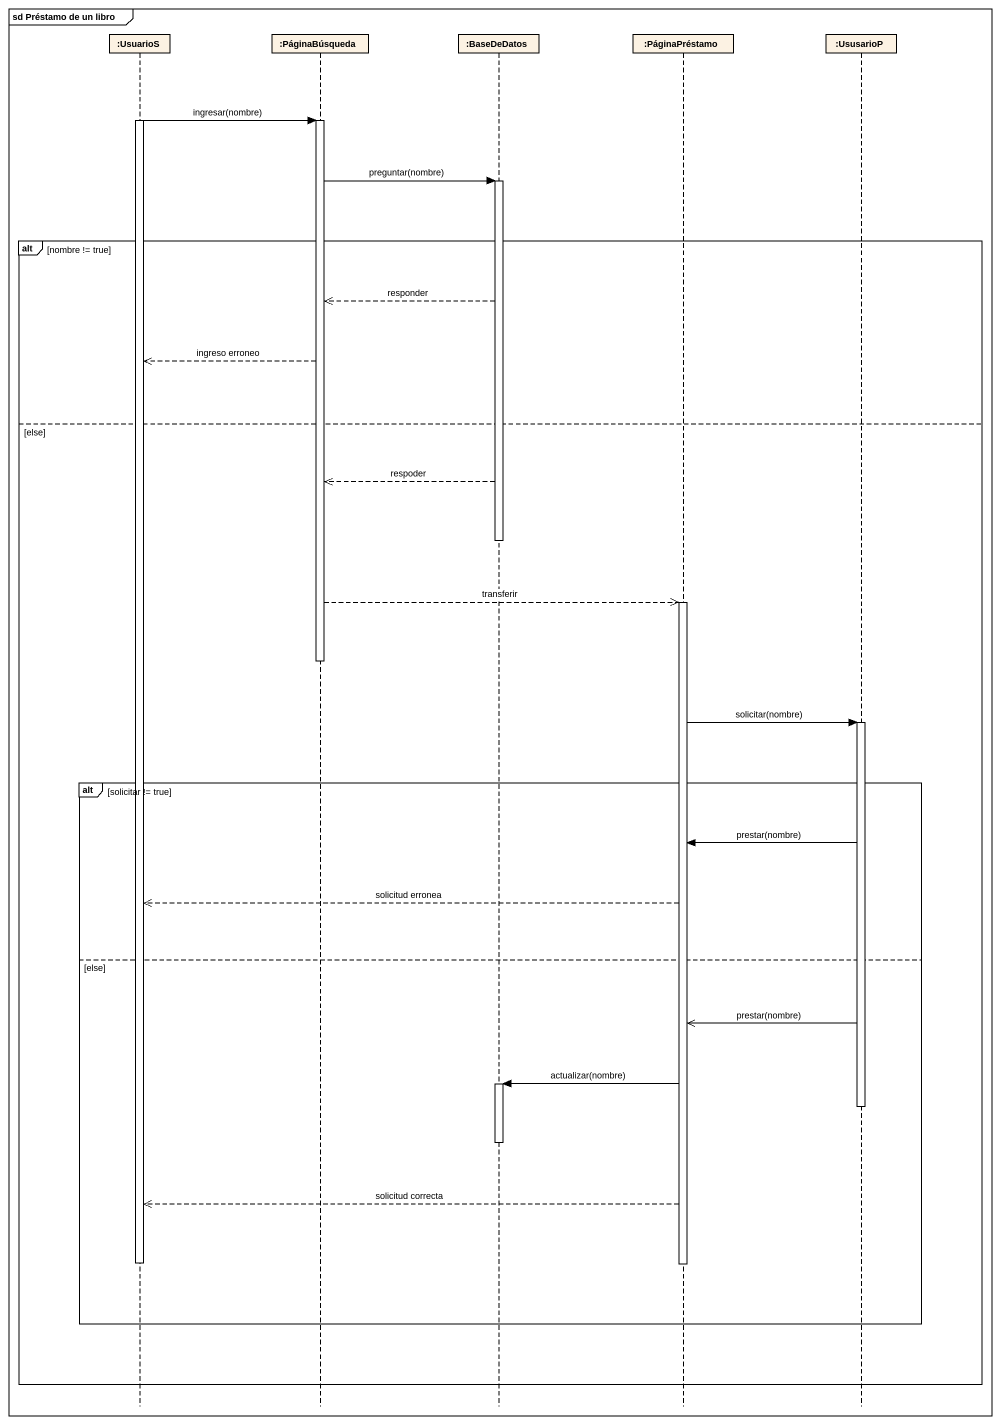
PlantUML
@startuml
mainframe sd Préstamo de un libro
hide footbox
participant ":UsuarioS" as UsuarioS
participant ":PáginaBúsqueda" as PáginaBúsqueda
participant ":BaseDeDatos" as BaseDeDatos
participant ":PáginaPréstamo" as PáginaPréstamo
participant ":UsusarioP" as UsusarioP

activate UsuarioS
UsuarioS -> PáginaBúsqueda : ingresar(nombre)
activate PáginaBúsqueda
PáginaBúsqueda -> BaseDeDatos : preguntar(nombre)
activate BaseDeDatos
alt nombre != true
  BaseDeDatos -->> PáginaBúsqueda : responder
  PáginaBúsqueda -->> UsuarioS : ingreso erroneo
else else
  BaseDeDatos -->> PáginaBúsqueda : respoder
  deactivate BaseDeDatos
  PáginaBúsqueda -->> PáginaPréstamo : transferir
  activate PáginaPréstamo
  deactivate PáginaBúsqueda
  PáginaPréstamo -> UsusarioP : solicitar(nombre)
  activate UsusarioP
  alt solicitar != true
    UsusarioP -> PáginaPréstamo : prestar(nombre)
    PáginaPréstamo -->> UsuarioS : solicitud erronea
  else else
    UsusarioP ->> PáginaPréstamo : prestar(nombre)
    PáginaPréstamo -> BaseDeDatos : actualizar(nombre)
    activate BaseDeDatos
    deactivate UsusarioP
    deactivate BaseDeDatos
    PáginaPréstamo -->> UsuarioS : solicitud correcta
    deactivate UsuarioS
    deactivate PáginaPréstamo
  end
end
@enduml
